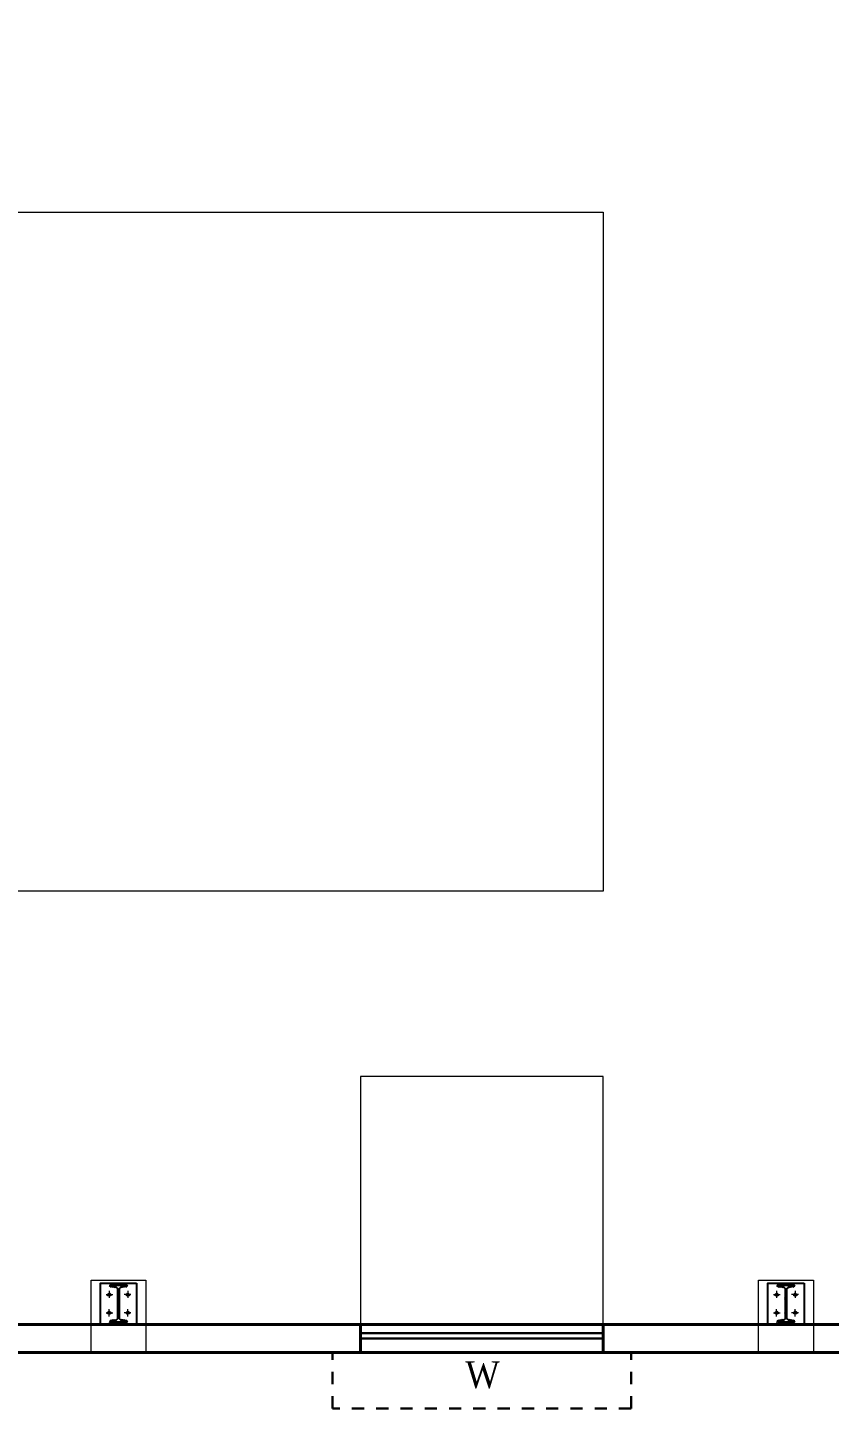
# Model space of a CAD drawing. Header units: metres. Extents: x 98347 to 98865, y -7394 to -7177.
# Drawn here: x 98555.37 to 98561.98, y -7374.47 to -7363.1 of the extents above; entities that cross this region are included whole.
import ezdxf

# ---------------------------------------------------------------- set-up
doc = ezdxf.new("R2010")
doc.units = ezdxf.units.M
doc.header["$LTSCALE"] = 0.5
doc.header["$MEASUREMENT"] = 0
doc.linetypes.add('HIDDEN', pattern=[0.375, 0.25, -0.125])
doc.layers.get('0').update_dxf_attribs({"color": 30, "lineweight": 40})
for name, color, linetype in [('BLK_1_COVERED_AREA', 140, 'Continuous'), ('BLK_1_FLR_0_BLT_UP_AREA', 1, 'Continuous'), ('BLK_1_FLR_0_CARPET_AREA', 45, 'Continuous'), ('BLK_1_FLR_0_REGULAR_ROOM_1', 4, 'Continuous'), ('PDF2_Geometry', 7, 'Continuous')]:
    doc.layers.add(name, color=color, linetype=linetype)
for name, color, linetype, lineweight in [('BLK_1_FLR_0_ROOM_1_LIGHT_VENTILATION_1', 4, 'Continuous', 15), ('STAIR', 120, 'HIDDEN', 30), ('TEXT', 11, 'Continuous', 30), ('WINDOW', 3, 'Continuous', 30), ('WORKSHOP_AREA', 5, 'Continuous', 25)]:
    doc.layers.add(name, color=color, linetype=linetype, lineweight=lineweight)
doc.styles.add('15', font='times.ttf', dxfattribs={"width": 0.9, "height": 1.5})

msp = doc.modelspace()

# ---------------------------------------------------------------- linework, layer by layer
for p, q in [((98558.112, -7373.782), (98558.112, -7374.012)), ((98560.112, -7373.782), (98560.112, -7374.012)), ((98568.119, -7374.012), (98549.369, -7374.012))]:
    msp.add_line(p, q)
msp.add_lwpolyline([(98554.869, -7319.242), (98567.889, -7319.242), (98567.889, -7373.782), (98554.869, -7373.782)])
at = {"layer": 'BLK_1_COVERED_AREA', "color": 140}
msp.add_lwpolyline([(98533.119, -7319.012), (98568.119, -7319.012), (98568.119, -7374.012), (98533.119, -7374.012)], close=True, dxfattribs=at)
at = {"layer": 'BLK_1_FLR_0_BLT_UP_AREA', "color": 45, "lineweight": 30}
msp.add_lwpolyline([(98533.119, -7319.012), (98568.119, -7319.012), (98568.119, -7374.012), (98533.119, -7374.012)], close=True, dxfattribs=at)
at = {"layer": 'BLK_1_FLR_0_CARPET_AREA', "color": 45, "lineweight": 0}
msp.add_lwpolyline([(98533.349, -7373.782), (98567.889, -7373.782), (98567.889, -7319.242), (98533.349, -7319.242)], close=True, dxfattribs=at)
at = {"layer": 'BLK_1_FLR_0_REGULAR_ROOM_1', "color": 4, "lineweight": 0}
msp.add_lwpolyline([(98533.349, -7373.782), (98567.889, -7373.782), (98567.889, -7319.242), (98533.349, -7319.242)], close=True, dxfattribs=at)
at = {"layer": 'BLK_1_FLR_0_ROOM_1_LIGHT_VENTILATION_1'}
for points in [[(98541.503, -7364.618), (98560.112, -7364.618), (98560.112, -7370.212), (98541.503, -7370.212)], [(98560.112, -7373.782), (98560.112, -7371.737), (98558.112, -7371.737), (98558.112, -7373.782)]]:
    msp.add_lwpolyline(points, close=True, dxfattribs=at)
at = {"layer": 'PDF2_Geometry', "lineweight": 20}
for points in [[(98556.344, -7373.416), (98556.344, -7374.012), (98555.893, -7374.012), (98555.893, -7373.416)], [(98561.844, -7373.416), (98561.844, -7374.012), (98561.392, -7374.012), (98561.392, -7373.416)]]:
    msp.add_lwpolyline(points, close=True, dxfattribs=at)
at = {"layer": 'PDF2_Geometry', "lineweight": 25}
for points in [[(98556.267, -7373.441), (98556.267, -7373.778), (98555.969, -7373.778), (98555.969, -7373.441)], [(98561.767, -7373.441), (98561.767, -7373.778), (98561.469, -7373.778), (98561.469, -7373.441)]]:
    msp.add_lwpolyline(points, close=True, dxfattribs=at)
at = {"layer": 'PDF2_Geometry', "lineweight": 5}
for points in [[(98556.059, -7373.475), (98556.042, -7373.463)], [(98556.042, -7373.505), (98556.042, -7373.561)], [(98556.051, -7373.458), (98556.047, -7373.454)], [(98556.059, -7373.458), (98556.055, -7373.454)], [(98556.068, -7373.458), (98556.064, -7373.454)], [(98556.068, -7373.475), (98556.064, -7373.471)], [(98556.076, -7373.458), (98556.072, -7373.454)], [(98556.076, -7373.475), (98556.072, -7373.471)], [(98556.085, -7373.458), (98556.08, -7373.454)], [(98556.089, -7373.48), (98556.08, -7373.471)], [(98556.097, -7373.458), (98556.089, -7373.454)], [(98556.097, -7373.48), (98556.093, -7373.475)], [(98556.106, -7373.458), (98556.097, -7373.454)], [(98556.114, -7373.488), (98556.102, -7373.475)], [(98556.114, -7373.458), (98556.11, -7373.454)], [(98556.114, -7373.497), (98556.11, -7373.493)], [(98556.114, -7373.505), (98556.11, -7373.501)], [(98556.123, -7373.458), (98556.118, -7373.454)], [(98556.127, -7373.493), (98556.123, -7373.488)], [(98556.127, -7373.501), (98556.123, -7373.497)], [(98556.127, -7373.51), (98556.123, -7373.505)], [(98556.131, -7373.458), (98556.127, -7373.454)], [(98556.127, -7373.484), (98556.127, -7373.48)], [(98556.135, -7373.48), (98556.131, -7373.475)], [(98556.14, -7373.458), (98556.135, -7373.454)], [(98556.14, -7373.48), (98556.135, -7373.475)], [(98556.148, -7373.458), (98556.144, -7373.454)], [(98556.148, -7373.48), (98556.144, -7373.475)], [(98556.157, -7373.458), (98556.153, -7373.454)], [(98556.157, -7373.475), (98556.153, -7373.471)], [(98556.166, -7373.458), (98556.161, -7373.454)], [(98556.166, -7373.475), (98556.161, -7373.471)], [(98556.174, -7373.458), (98556.17, -7373.454)], [(98556.174, -7373.475), (98556.17, -7373.471)], [(98556.183, -7373.458), (98556.179, -7373.454)], [(98556.183, -7373.475), (98556.179, -7373.471)], [(98556.187, -7373.471), (98556.183, -7373.467)], [(98556.195, -7373.463), (98556.187, -7373.454)], [(98556.191, -7373.467), (98556.187, -7373.463)], [(98556.195, -7373.505), (98556.195, -7373.561)], [(98561.558, -7373.475), (98561.541, -7373.463)], [(98561.541, -7373.505), (98561.541, -7373.561)], [(98561.55, -7373.458), (98561.546, -7373.454)], [(98561.558, -7373.458), (98561.554, -7373.454)], [(98561.567, -7373.458), (98561.563, -7373.454)], [(98561.567, -7373.475), (98561.563, -7373.471)], [(98561.576, -7373.458), (98561.571, -7373.454)], [(98561.576, -7373.475), (98561.571, -7373.471)], [(98561.585, -7373.458), (98561.58, -7373.454)], [(98561.589, -7373.48), (98561.58, -7373.471)], [(98561.597, -7373.458), (98561.589, -7373.454)], [(98561.597, -7373.48), (98561.593, -7373.475)], [(98561.606, -7373.458), (98561.597, -7373.454)], [(98561.614, -7373.488), (98561.602, -7373.475)], [(98561.614, -7373.458), (98561.61, -7373.454)], [(98561.614, -7373.497), (98561.61, -7373.493)], [(98561.614, -7373.505), (98561.61, -7373.501)], [(98561.623, -7373.458), (98561.618, -7373.454)], [(98561.627, -7373.493), (98561.623, -7373.488)], [(98561.627, -7373.501), (98561.623, -7373.497)], [(98561.627, -7373.51), (98561.623, -7373.505)], [(98561.631, -7373.458), (98561.627, -7373.454)], [(98561.627, -7373.484), (98561.627, -7373.48)], [(98561.635, -7373.48), (98561.631, -7373.475)], [(98561.64, -7373.458), (98561.635, -7373.454)], [(98561.64, -7373.48), (98561.635, -7373.475)], [(98561.648, -7373.458), (98561.644, -7373.454)], [(98561.648, -7373.48), (98561.644, -7373.475)], [(98561.656, -7373.458), (98561.652, -7373.454)], [(98561.656, -7373.475), (98561.652, -7373.471)], [(98561.665, -7373.458), (98561.661, -7373.454)], [(98561.665, -7373.475), (98561.661, -7373.471)], [(98561.673, -7373.458), (98561.669, -7373.454)], [(98561.673, -7373.475), (98561.669, -7373.471)], [(98561.682, -7373.458), (98561.678, -7373.454)], [(98561.682, -7373.475), (98561.678, -7373.471)], [(98561.686, -7373.471), (98561.682, -7373.467)], [(98561.695, -7373.463), (98561.686, -7373.454)], [(98561.691, -7373.467), (98561.686, -7373.463)], [(98561.695, -7373.505), (98561.695, -7373.561)], [(98556.016, -7373.535), (98556.072, -7373.535)], [(98556.033, -7373.527), (98556.051, -7373.544)], [(98556.051, -7373.548), (98556.033, -7373.531), (98556.047, -7373.548)], [(98556.033, -7373.539), (98556.042, -7373.548)], [(98556.055, -7373.539), (98556.038, -7373.522), (98556.055, -7373.544)], [(98556.042, -7373.522), (98556.055, -7373.535)], [(98556.047, -7373.522), (98556.055, -7373.531)], [(98556.114, -7373.514), (98556.11, -7373.51)], [(98556.114, -7373.522), (98556.11, -7373.518)], [(98556.114, -7373.531), (98556.11, -7373.527)], [(98556.114, -7373.539), (98556.11, -7373.535)], [(98556.114, -7373.548), (98556.11, -7373.544)], [(98556.114, -7373.561), (98556.11, -7373.552)], [(98556.114, -7373.569), (98556.11, -7373.561)], [(98556.114, -7373.578), (98556.11, -7373.569)], [(98556.114, -7373.586), (98556.11, -7373.582)], [(98556.114, -7373.595), (98556.11, -7373.591)], [(98556.114, -7373.603), (98556.11, -7373.599)], [(98556.114, -7373.612), (98556.11, -7373.608)], [(98556.114, -7373.62), (98556.11, -7373.616)], [(98556.127, -7373.518), (98556.123, -7373.514)], [(98556.127, -7373.527), (98556.123, -7373.522)], [(98556.127, -7373.535), (98556.123, -7373.531)], [(98556.127, -7373.544), (98556.123, -7373.539)], [(98556.127, -7373.552), (98556.123, -7373.548)], [(98556.127, -7373.561), (98556.123, -7373.556)], [(98556.127, -7373.573), (98556.123, -7373.565)], [(98556.127, -7373.582), (98556.123, -7373.573)], [(98556.127, -7373.591), (98556.123, -7373.582)], [(98556.127, -7373.599), (98556.123, -7373.595)], [(98556.127, -7373.608), (98556.123, -7373.603)], [(98556.127, -7373.616), (98556.123, -7373.612)], [(98556.127, -7373.625), (98556.123, -7373.62)], [(98556.221, -7373.535), (98556.166, -7373.535)], [(98556.191, -7373.522), (98556.183, -7373.531)], [(98556.195, -7373.522), (98556.183, -7373.535)], [(98556.183, -7373.539), (98556.2, -7373.522), (98556.183, -7373.544)], [(98556.204, -7373.527), (98556.187, -7373.544)], [(98556.204, -7373.531), (98556.187, -7373.548)], [(98556.208, -7373.531), (98556.191, -7373.548)], [(98556.204, -7373.539), (98556.195, -7373.548)], [(98561.516, -7373.535), (98561.571, -7373.535)], [(98561.533, -7373.527), (98561.55, -7373.544)], [(98561.55, -7373.548), (98561.533, -7373.531), (98561.546, -7373.548)], [(98561.533, -7373.539), (98561.541, -7373.548)], [(98561.554, -7373.539), (98561.537, -7373.522), (98561.554, -7373.544)], [(98561.541, -7373.522), (98561.554, -7373.535)], [(98561.546, -7373.522), (98561.554, -7373.531)], [(98561.614, -7373.514), (98561.61, -7373.51)], [(98561.614, -7373.522), (98561.61, -7373.518)], [(98561.614, -7373.531), (98561.61, -7373.527)], [(98561.614, -7373.539), (98561.61, -7373.535)], [(98561.614, -7373.548), (98561.61, -7373.544)], [(98561.614, -7373.561), (98561.61, -7373.552)], [(98561.614, -7373.569), (98561.61, -7373.561)], [(98561.614, -7373.578), (98561.61, -7373.569)], [(98561.614, -7373.586), (98561.61, -7373.582)], [(98561.614, -7373.595), (98561.61, -7373.591)], [(98561.614, -7373.603), (98561.61, -7373.599)], [(98561.614, -7373.612), (98561.61, -7373.608)], [(98561.614, -7373.62), (98561.61, -7373.616)], [(98561.627, -7373.518), (98561.623, -7373.514)], [(98561.627, -7373.527), (98561.623, -7373.522)], [(98561.627, -7373.535), (98561.623, -7373.531)], [(98561.627, -7373.544), (98561.623, -7373.539)], [(98561.627, -7373.552), (98561.623, -7373.548)], [(98561.627, -7373.561), (98561.623, -7373.556)], [(98561.627, -7373.573), (98561.623, -7373.565)], [(98561.627, -7373.582), (98561.623, -7373.573)], [(98561.627, -7373.591), (98561.623, -7373.582)], [(98561.627, -7373.599), (98561.623, -7373.595)], [(98561.627, -7373.608), (98561.623, -7373.603)], [(98561.627, -7373.616), (98561.623, -7373.612)], [(98561.627, -7373.625), (98561.623, -7373.62)], [(98561.721, -7373.535), (98561.665, -7373.535)], [(98561.691, -7373.522), (98561.682, -7373.531)], [(98561.695, -7373.522), (98561.682, -7373.535)], [(98561.682, -7373.539), (98561.7, -7373.522), (98561.682, -7373.544)], [(98561.704, -7373.527), (98561.686, -7373.544)], [(98561.704, -7373.531), (98561.686, -7373.548)], [(98561.708, -7373.531), (98561.691, -7373.548)], [(98561.704, -7373.539), (98561.695, -7373.548)], [(98556.016, -7373.684), (98556.072, -7373.684)], [(98556.033, -7373.688), (98556.051, -7373.671)], [(98556.033, -7373.684), (98556.047, -7373.671)], [(98556.033, -7373.68), (98556.042, -7373.671)], [(98556.033, -7373.693), (98556.051, -7373.676)], [(98556.038, -7373.693), (98556.055, -7373.676)], [(98556.038, -7373.697), (98556.055, -7373.68)], [(98556.042, -7373.714), (98556.042, -7373.654)], [(98556.042, -7373.697), (98556.055, -7373.684)], [(98556.047, -7373.697), (98556.055, -7373.688)], [(98556.114, -7373.629), (98556.11, -7373.625)], [(98556.114, -7373.637), (98556.11, -7373.633)], [(98556.114, -7373.646), (98556.11, -7373.642)], [(98556.114, -7373.654), (98556.11, -7373.65)], [(98556.114, -7373.663), (98556.11, -7373.659)], [(98556.114, -7373.671), (98556.11, -7373.667)], [(98556.114, -7373.684), (98556.11, -7373.676)], [(98556.114, -7373.693), (98556.11, -7373.684)], [(98556.114, -7373.701), (98556.11, -7373.697)], [(98556.114, -7373.71), (98556.11, -7373.705)], [(98556.114, -7373.718), (98556.11, -7373.714)], [(98556.114, -7373.727), (98556.11, -7373.723)], [(98556.114, -7373.735), (98556.11, -7373.731)], [(98556.127, -7373.633), (98556.123, -7373.629)], [(98556.127, -7373.642), (98556.123, -7373.637)], [(98556.127, -7373.65), (98556.123, -7373.646)], [(98556.127, -7373.659), (98556.123, -7373.654)], [(98556.127, -7373.667), (98556.123, -7373.663)], [(98556.127, -7373.676), (98556.123, -7373.671)], [(98556.127, -7373.684), (98556.123, -7373.68)], [(98556.127, -7373.697), (98556.123, -7373.688)], [(98556.127, -7373.705), (98556.123, -7373.697)], [(98556.127, -7373.714), (98556.123, -7373.705)], [(98556.127, -7373.723), (98556.123, -7373.718)], [(98556.127, -7373.731), (98556.123, -7373.727)], [(98556.221, -7373.684), (98556.166, -7373.684)], [(98556.2, -7373.693), (98556.183, -7373.676)], [(98556.2, -7373.697), (98556.183, -7373.68)], [(98556.195, -7373.697), (98556.183, -7373.684)], [(98556.191, -7373.697), (98556.183, -7373.688)], [(98556.204, -7373.688), (98556.187, -7373.671)], [(98556.204, -7373.693), (98556.187, -7373.676)], [(98556.208, -7373.684), (98556.191, -7373.671)], [(98556.195, -7373.714), (98556.195, -7373.654)], [(98556.204, -7373.68), (98556.195, -7373.671)], [(98561.516, -7373.684), (98561.571, -7373.684)], [(98561.533, -7373.688), (98561.55, -7373.671)], [(98561.533, -7373.684), (98561.546, -7373.671)], [(98561.533, -7373.68), (98561.541, -7373.671)], [(98561.533, -7373.693), (98561.55, -7373.676)], [(98561.537, -7373.693), (98561.554, -7373.676)], [(98561.537, -7373.697), (98561.554, -7373.68)], [(98561.541, -7373.714), (98561.541, -7373.654)], [(98561.541, -7373.697), (98561.554, -7373.684)], [(98561.546, -7373.697), (98561.554, -7373.688)], [(98561.614, -7373.629), (98561.61, -7373.625)], [(98561.614, -7373.637), (98561.61, -7373.633)], [(98561.614, -7373.646), (98561.61, -7373.642)], [(98561.614, -7373.654), (98561.61, -7373.65)], [(98561.614, -7373.663), (98561.61, -7373.659)], [(98561.614, -7373.671), (98561.61, -7373.667)], [(98561.614, -7373.684), (98561.61, -7373.676)], [(98561.614, -7373.693), (98561.61, -7373.684)], [(98561.614, -7373.701), (98561.61, -7373.697)], [(98561.614, -7373.71), (98561.61, -7373.705)], [(98561.614, -7373.718), (98561.61, -7373.714)], [(98561.614, -7373.727), (98561.61, -7373.723)], [(98561.614, -7373.735), (98561.61, -7373.731)], [(98561.627, -7373.633), (98561.623, -7373.629)], [(98561.627, -7373.642), (98561.623, -7373.637)], [(98561.627, -7373.65), (98561.623, -7373.646)], [(98561.627, -7373.659), (98561.623, -7373.654)], [(98561.627, -7373.667), (98561.623, -7373.663)], [(98561.627, -7373.676), (98561.623, -7373.671)], [(98561.627, -7373.684), (98561.623, -7373.68)], [(98561.627, -7373.697), (98561.623, -7373.688)], [(98561.627, -7373.705), (98561.623, -7373.697)], [(98561.627, -7373.714), (98561.623, -7373.705)], [(98561.627, -7373.723), (98561.623, -7373.718)], [(98561.627, -7373.731), (98561.623, -7373.727)], [(98561.721, -7373.684), (98561.665, -7373.684)], [(98561.7, -7373.693), (98561.682, -7373.676)], [(98561.7, -7373.697), (98561.682, -7373.68)], [(98561.695, -7373.697), (98561.682, -7373.684)], [(98561.691, -7373.697), (98561.682, -7373.688)], [(98561.704, -7373.688), (98561.686, -7373.671)], [(98561.704, -7373.693), (98561.686, -7373.676)], [(98561.708, -7373.684), (98561.691, -7373.671)], [(98561.695, -7373.714), (98561.695, -7373.654)], [(98561.704, -7373.68), (98561.695, -7373.671)], [(98556.047, -7373.765), (98556.042, -7373.761)], [(98556.051, -7373.752), (98556.047, -7373.748)], [(98556.051, -7373.757), (98556.047, -7373.752)], [(98556.055, -7373.765), (98556.051, -7373.761)], [(98556.059, -7373.748), (98556.055, -7373.744)], [(98556.064, -7373.765), (98556.059, -7373.761)], [(98556.068, -7373.748), (98556.064, -7373.744)], [(98556.076, -7373.748), (98556.068, -7373.744)], [(98556.072, -7373.765), (98556.068, -7373.761)], [(98556.08, -7373.748), (98556.076, -7373.74)], [(98556.08, -7373.765), (98556.076, -7373.761)], [(98556.089, -7373.744), (98556.085, -7373.74)], [(98556.093, -7373.765), (98556.085, -7373.761)], [(98556.097, -7373.744), (98556.093, -7373.74)], [(98556.102, -7373.765), (98556.093, -7373.761)], [(98556.106, -7373.744), (98556.102, -7373.74)], [(98556.11, -7373.765), (98556.102, -7373.761)], [(98556.11, -7373.74), (98556.106, -7373.735)], [(98556.118, -7373.765), (98556.114, -7373.761)], [(98556.131, -7373.74), (98556.123, -7373.735)], [(98556.127, -7373.765), (98556.123, -7373.761)], [(98556.135, -7373.765), (98556.131, -7373.761)], [(98556.14, -7373.744), (98556.135, -7373.74)], [(98556.144, -7373.765), (98556.14, -7373.761)], [(98556.153, -7373.744), (98556.144, -7373.74)], [(98556.153, -7373.765), (98556.148, -7373.761)], [(98556.161, -7373.748), (98556.157, -7373.74)], [(98556.161, -7373.765), (98556.157, -7373.761)], [(98556.174, -7373.748), (98556.166, -7373.744)], [(98556.17, -7373.765), (98556.166, -7373.761)], [(98556.179, -7373.765), (98556.174, -7373.761)], [(98556.183, -7373.748), (98556.179, -7373.744)], [(98556.187, -7373.765), (98556.183, -7373.761)], [(98556.191, -7373.752), (98556.187, -7373.748)], [(98556.195, -7373.761), (98556.187, -7373.757)], [(98561.546, -7373.765), (98561.541, -7373.761)], [(98561.55, -7373.752), (98561.546, -7373.748)], [(98561.55, -7373.757), (98561.546, -7373.752)], [(98561.554, -7373.765), (98561.55, -7373.761)], [(98561.558, -7373.748), (98561.554, -7373.744)], [(98561.563, -7373.765), (98561.558, -7373.761)], [(98561.567, -7373.748), (98561.563, -7373.744)], [(98561.576, -7373.748), (98561.567, -7373.744)], [(98561.571, -7373.765), (98561.567, -7373.761)], [(98561.58, -7373.748), (98561.576, -7373.74)], [(98561.58, -7373.765), (98561.576, -7373.761)], [(98561.589, -7373.744), (98561.585, -7373.74)], [(98561.593, -7373.765), (98561.585, -7373.761)], [(98561.597, -7373.744), (98561.593, -7373.74)], [(98561.602, -7373.765), (98561.593, -7373.761)], [(98561.606, -7373.744), (98561.602, -7373.74)], [(98561.61, -7373.765), (98561.602, -7373.761)], [(98561.61, -7373.74), (98561.606, -7373.735)], [(98561.618, -7373.765), (98561.614, -7373.761)], [(98561.631, -7373.74), (98561.623, -7373.735)], [(98561.627, -7373.765), (98561.623, -7373.761)], [(98561.635, -7373.765), (98561.631, -7373.761)], [(98561.64, -7373.744), (98561.635, -7373.74)], [(98561.644, -7373.765), (98561.64, -7373.761)], [(98561.652, -7373.744), (98561.644, -7373.74)], [(98561.652, -7373.765), (98561.648, -7373.761)], [(98561.661, -7373.748), (98561.656, -7373.74)], [(98561.661, -7373.765), (98561.656, -7373.761)], [(98561.673, -7373.748), (98561.665, -7373.744)], [(98561.669, -7373.765), (98561.665, -7373.761)], [(98561.678, -7373.765), (98561.673, -7373.761)], [(98561.682, -7373.748), (98561.678, -7373.744)], [(98561.686, -7373.765), (98561.682, -7373.761)], [(98561.691, -7373.752), (98561.686, -7373.748)], [(98561.695, -7373.761), (98561.686, -7373.757)]]:
    msp.add_lwpolyline(points, dxfattribs=at)
at = {"layer": 'PDF2_Geometry', "lineweight": 25}
for points in [[(98556.055, -7373.748), (98556.102, -7373.744), (98556.114, -7373.731), (98556.114, -7373.488), (98556.102, -7373.475), (98556.055, -7373.467), (98556.051, -7373.463), (98556.051, -7373.458), (98556.187, -7373.458), (98556.187, -7373.463), (98556.183, -7373.467), (98556.135, -7373.475), (98556.123, -7373.488), (98556.123, -7373.731), (98556.135, -7373.744), (98556.183, -7373.748)], [(98561.554, -7373.748), (98561.602, -7373.744), (98561.614, -7373.731), (98561.614, -7373.488), (98561.602, -7373.475), (98561.554, -7373.467), (98561.55, -7373.463), (98561.55, -7373.458), (98561.686, -7373.458), (98561.686, -7373.463), (98561.682, -7373.467), (98561.635, -7373.475), (98561.623, -7373.488), (98561.623, -7373.731), (98561.635, -7373.744), (98561.682, -7373.748)], [(98556.183, -7373.752), (98556.187, -7373.757), (98556.187, -7373.761), (98556.051, -7373.761), (98556.051, -7373.757), (98556.055, -7373.752)], [(98561.682, -7373.752), (98561.686, -7373.757), (98561.686, -7373.761), (98561.55, -7373.761), (98561.55, -7373.757), (98561.554, -7373.752)]]:
    msp.add_lwpolyline(points, dxfattribs=at)
at = {"layer": 'PDF2_Geometry', "lineweight": 5}
for points in [[(98556.042, -7373.522), (98556.055, -7373.531), (98556.055, -7373.544), (98556.042, -7373.548), (98556.029, -7373.544), (98556.029, -7373.531)], [(98556.042, -7373.527), (98556.051, -7373.531), (98556.047, -7373.544), (98556.038, -7373.544), (98556.033, -7373.531)], [(98556.195, -7373.548), (98556.183, -7373.544), (98556.183, -7373.531), (98556.195, -7373.522), (98556.208, -7373.531), (98556.208, -7373.544)], [(98556.195, -7373.544), (98556.187, -7373.539), (98556.191, -7373.527), (98556.2, -7373.527), (98556.204, -7373.539)], [(98561.541, -7373.522), (98561.554, -7373.531), (98561.554, -7373.544), (98561.541, -7373.548), (98561.529, -7373.544), (98561.529, -7373.531)], [(98561.541, -7373.527), (98561.55, -7373.531), (98561.546, -7373.544), (98561.537, -7373.544), (98561.533, -7373.531)], [(98561.695, -7373.548), (98561.682, -7373.544), (98561.682, -7373.531), (98561.695, -7373.522), (98561.708, -7373.531), (98561.708, -7373.544)], [(98561.695, -7373.544), (98561.686, -7373.539), (98561.691, -7373.527), (98561.7, -7373.527), (98561.704, -7373.539)], [(98556.042, -7373.671), (98556.055, -7373.68), (98556.055, -7373.693), (98556.042, -7373.697), (98556.029, -7373.693), (98556.029, -7373.68)], [(98556.042, -7373.676), (98556.051, -7373.68), (98556.047, -7373.693), (98556.038, -7373.693), (98556.033, -7373.68)], [(98556.195, -7373.697), (98556.183, -7373.693), (98556.183, -7373.68), (98556.195, -7373.671), (98556.208, -7373.68), (98556.208, -7373.693)], [(98556.195, -7373.693), (98556.187, -7373.688), (98556.191, -7373.676), (98556.2, -7373.676), (98556.204, -7373.688)], [(98561.541, -7373.671), (98561.554, -7373.68), (98561.554, -7373.693), (98561.541, -7373.697), (98561.529, -7373.693), (98561.529, -7373.68)], [(98561.541, -7373.676), (98561.55, -7373.68), (98561.546, -7373.693), (98561.537, -7373.693), (98561.533, -7373.68)], [(98561.695, -7373.697), (98561.682, -7373.693), (98561.682, -7373.68), (98561.695, -7373.671), (98561.708, -7373.68), (98561.708, -7373.693)], [(98561.695, -7373.693), (98561.686, -7373.688), (98561.691, -7373.676), (98561.7, -7373.676), (98561.704, -7373.688)]]:
    msp.add_lwpolyline(points, close=True, dxfattribs=at)
at = {"layer": 'STAIR', "ltscale": 0.07}
for p, q in [((98557.882, -7374.472), (98557.882, -7374.012)), ((98560.342, -7374.472), (98560.342, -7374.012)), ((98560.342, -7374.472), (98557.882, -7374.472))]:
    msp.add_line(p, q, dxfattribs=at)
at = {"layer": 'WINDOW'}
for p, q in [((98558.112, -7373.782), (98560.112, -7373.782)), ((98558.112, -7373.853), (98560.112, -7373.853)), ((98558.112, -7373.897), (98560.112, -7373.897)), ((98560.112, -7374.012), (98558.112, -7374.012))]:
    msp.add_line(p, q, dxfattribs=at)
at = {"layer": 'WORKSHOP_AREA', "color": 45}
msp.add_lwpolyline([(98533.119, -7319.012), (98568.119, -7319.012), (98568.119, -7374.012), (98533.119, -7374.012)], close=True, dxfattribs=at)

# ---------------------------------------------------------------- texts
at = {"layer": 'TEXT', "linetype": 'ByBlock', "ltscale": 3, "style": '15', "width": 0.9}
msp.add_text('W', height=0.22, dxfattribs=at).set_placement((98558.977, -7374.304))

doc.saveas('drawing.dxf')
